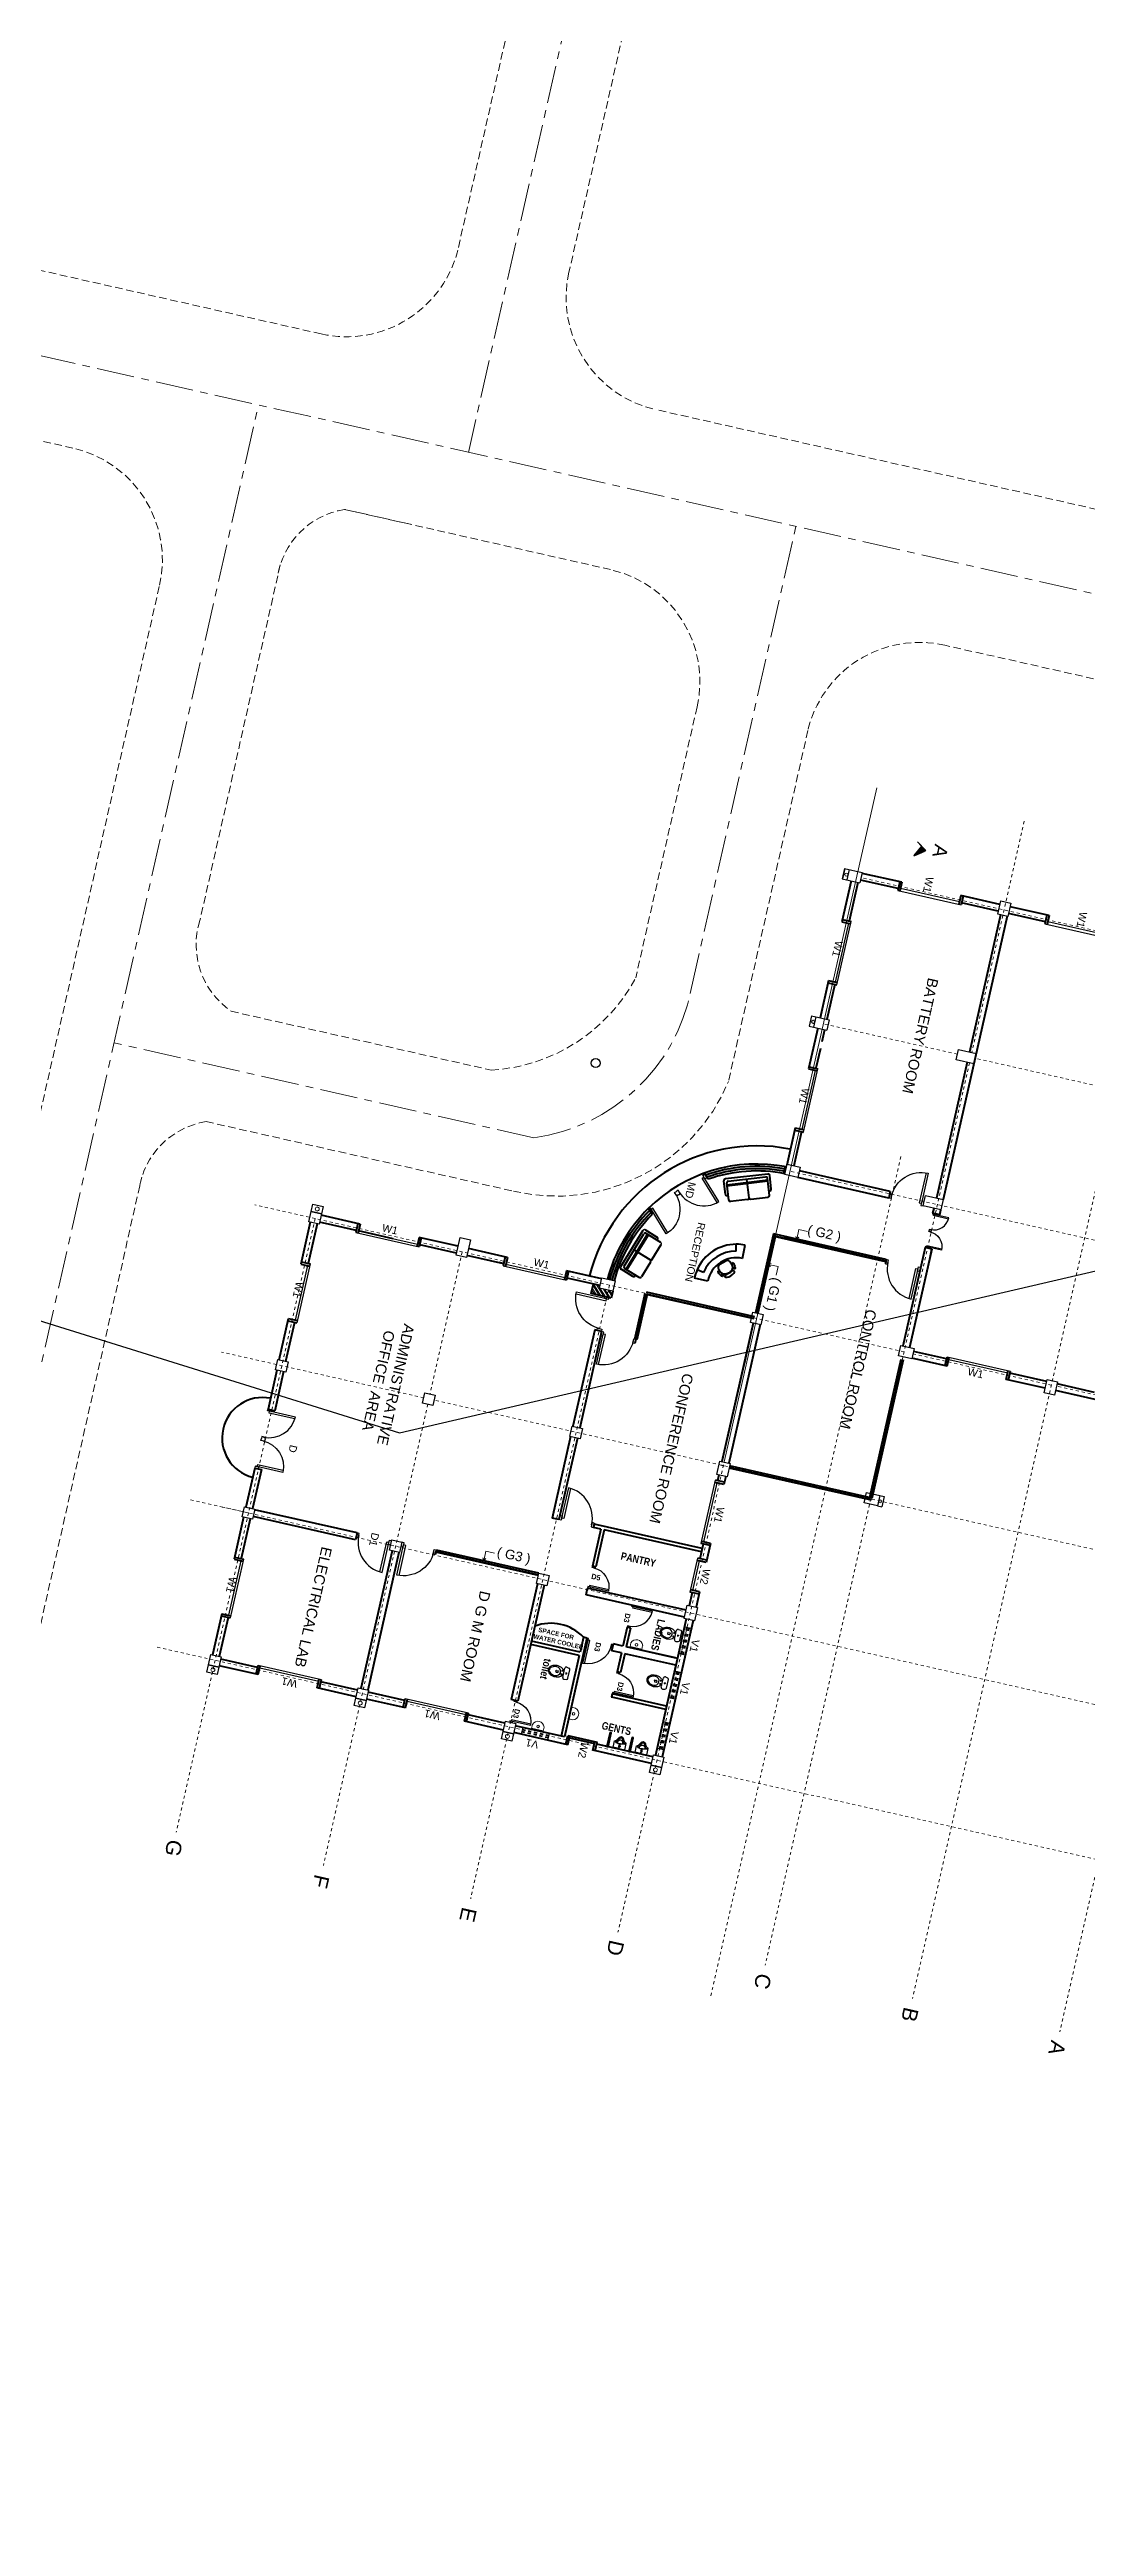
# Model space of a CAD drawing. Header units: metres. Extents: x 218545 to 227455, y 1543467 to 1556082.
# Drawn here: x 222284 to 222318.3, y 1554483.6 to 1554565.7 of the extents above; entities that cross this region are included whole.
import ezdxf

# ---------------------------------------------------------------- set-up
doc = ezdxf.new("R2010")
doc.units = ezdxf.units.M
doc.header["$MEASUREMENT"] = 0
for name, pattern in [('ACAD_ISO04W100', [30, 24, -3, 0, -3]), ('CENTER', [2, 1.25, -0.25, 0.25, -0.25]), ('HIDDEN', [0.375, 0.25, -0.125])]:
    doc.linetypes.add(name, pattern=pattern)
for name, color, linetype in [('2 M CONTOUR', 33, 'Continuous'), ('Aelev-1', 5, 'Continuous'), ('CART TRACK', 30, 'Continuous'), ('DIM', 11, 'Continuous'), ('DW', 30, 'Continuous'), ('E-LAY-DIM', 7, 'Continuous'), ('FUR-F', 30, 'Continuous'), ('FURN', 136, 'Continuous'), ('GLASS', 130, 'Continuous'), ('TEXT', 3, 'Continuous'), ('TOILET', 7, 'Continuous')]:
    doc.layers.add(name, color=color, linetype=linetype)
for name, color, linetype, lineweight in [('E-LAY-CNTRL', 1, 'CENTER', 0), ('E-LAY-EXIST', 8, 'HIDDEN', 0), ('L00', 8, 'Continuous', 9), ('L09', 6, 'Continuous', 9), ('L25', 5, 'Continuous', 25), ('Wall', 6, 'Continuous', 70)]:
    doc.layers.add(name, color=color, linetype=linetype, lineweight=lineweight)
doc.styles.add('HAND', font='techb___.ttf')
doc.styles.get("Standard").update_dxf_attribs({"font": 'arial.ttf'})
pattern_1 = [(45.000000035, (-1660894.54197, 1126554.72739), (-0.088388347702, 0.088388347594), [])]

# ---------------------------------------------------------------- blocks, each defined once
blk = doc.blocks.new('BIOC1-2')
at = {"color": 250, "linetype": 'Continuous', "ltscale": 12}
for p, q in [((5, 9, 14), (-5, 9, 14)), ((2.1, -8.6, 14), (-2.1, -8.6, 14))]:
    blk.add_line(p, q, dxfattribs=at)
at = {"color": 9, "linetype": 'Continuous', "ltscale": 12}
for points in [[(-10, 1, 14), (-10, 1.8, 14), (-9.9, 2.5, 14), (-9.9, 3.2, 14), (-9.8, 3.9, 14), (-9.7, 4.5, 14), (-9.5, 5.1, 14), (-9.4, 5.6, 14), (-9.2, 6.1, 14), (-9, 6.6, 14), (-8.7, 7, 14), (-8.5, 7.4, 14), (-8.2, 7.7, 14), (-7.9, 8, 14), (-7.5, 8.3, 14), (-7.2, 8.5, 14), (-6.8, 8.7, 14), (-6.4, 8.8, 14), (-5.9, 8.9, 14), (-5.5, 9, 14), (-5, 9, 14)], [(0, -8, 14), (-1, -8, 14), (-1.9, -7.9, 14), (-2.8, -7.8, 14), (-3.6, -7.6, 14), (-4.4, -7.4, 14), (-5.1, -7.2, 14), (-5.8, -6.9, 14), (-6.4, -6.6, 14), (-7, -6.2, 14), (-7.5, -5.8, 14), (-8, -5.3, 14), (-8.4, -4.8, 14), (-8.8, -4.2, 14), (-9.1, -3.6, 14), (-9.4, -2.9, 14), (-9.6, -2.2, 14), (-9.8, -1.5, 14), (-9.9, -0.7, 14), (-10, 0.1, 14), (-10, 1, 14)], [(0, -8, 14), (1, -8, 14), (1.9, -7.9, 14), (2.8, -7.8, 14), (3.6, -7.6, 14), (4.4, -7.4, 14), (5.1, -7.2, 14), (5.8, -6.9, 14), (6.4, -6.6, 14), (7, -6.2, 14), (7.5, -5.8, 14), (8, -5.3, 14), (8.4, -4.8, 14), (8.8, -4.2, 14), (9.1, -3.6, 14), (9.4, -2.9, 14), (9.6, -2.2, 14), (9.8, -1.5, 14), (9.9, -0.7, 14), (10, 0.1, 14), (10, 1, 14)], [(10, 1, 14), (10, 1.8, 14), (10, 2.5, 14), (9.9, 3.2, 14), (9.8, 3.9, 14), (9.7, 4.5, 14), (9.6, 5.1, 14), (9.4, 5.6, 14), (9.2, 6.1, 14), (9, 6.6, 14), (8.8, 7, 14), (8.5, 7.4, 14), (8.2, 7.7, 14), (7.9, 8, 14), (7.6, 8.3, 14), (7.2, 8.5, 14), (6.8, 8.7, 14), (6.4, 8.8, 14), (6, 8.9, 14), (5.5, 9, 14), (5, 9, 14)]]:
    blk.add_polyline3d(points, dxfattribs=at)
at = {"color": 250, "linetype": 'Continuous', "ltscale": 12}
for centre, major_axis, ratio, start_param, end_param in [((-11.1, -2.8), (0.87, -4.92), 0.3, 1.570796370506287, 7.853981677685873), ((11.1, -2.8), (0.87, 4.92), 0.3, 1.570796370506287, 7.853981677685873), ((-4.5, -10), (-3.5, 0), 0.571429, 3.95137, 6.283186), ((0, -10), (8, 0), 0.375, 3.141593, 6.283185), ((4.5, -10), (3.5, 0), 0.571429, 6.283185, 8.614995)]:
    blk.add_ellipse(centre, major_axis=major_axis, ratio=ratio, start_param=start_param, end_param=end_param, dxfattribs=at)
blk = doc.blocks.new('D80')
at = {"layer": 'DW', "linetype": 'Continuous'}
for p, q in [((50, 700), (50, 0)), ((100, 698), (100, 0)), ((100, 0), (50, 0))]:
    blk.add_line(p, q, dxfattribs=at)
for points in [[(0, 50), (50, 50), (50, -50), (0, -50)], [(800, 50), (750, 50), (750, -50), (800, -50)]]:
    blk.add_lwpolyline(points, dxfattribs=at)
at = {"layer": 'DW'}
blk.add_arc((50, 0), 700, 0, 90, dxfattribs=at)
blk = doc.blocks.new('WC')
at = {"layer": 'FUR-F'}
for p, q in [((0, 144), (0, -144)), ((118, 204), (43, 194)), ((59, 0), (116, 0)), ((88, 30), (88, -28)), ((175, 155), (175, -162)), ((188, 94), (175, 94)), ((202, 56), (259, 56)), ((231, 86), (231, 28)), ((360, 15), (360, 0)), ((360, -15), (360, 0)), ((429, 28), (373, 28)), ((442, 0), (442, 15)), ((442, 0), (442, -15)), ((118, -204), (43, -194)), ((188, -94), (175, -94)), ((204, -56), (257, -56)), ((231, -29), (231, -82)), ((429, -28), (373, -28))]:
    blk.add_line(p, q, dxfattribs=at)
for centre in [(88, 0), (231, 56), (231, -56)]:
    blk.add_circle(centre, 12.6, dxfattribs=at)
for centre, radius, start, end in [((50, 144), 50, 98.1301, 180), ((125, 155), 50, 0, 98.1301), ((188, 144), 50, 270, 315.69098), ((372, -35), 206, 125.53768, 135.69098), ((412, -91), 275, 106.48174, 125.53768), ((438, 0), 150, 90, 270), ((438, -179), 366, 90, 106.48174), ((373, 15), 12.5, 90, 180), ((429, 15), 12.5, 0, 90), ((438, -179), 366, 73.51826, 90), ((438, -179), 329, 73.51826, 90), ((463, -91), 237, 54.46232, 73.51826), ((463, -91), 275, 54.46232, 73.51826), ((503, -35), 169, 30.1094, 54.46232), ((503, -35), 206, 30.1094, 54.46232), ((564, 0), 98.5, 360, 30.1094), ((564, 0), 98.5, 329.8906, 360), ((564, 0), 136, 0, 30.1094), ((564, 0), 136, 329.8906, 0), ((50, -144), 50, 180, 261.8699), ((125, -155), 50, 261.8699, 360), ((188, -144), 50, 44.30902, 90), ((372, 35), 206, 224.30902, 234.46232), ((412, 91), 275, 234.46232, 253.51826), ((438, 179), 366, 253.51826, 270), ((373, -15), 12.5, 180, 270), ((429, -15), 12.5, 270, 0), ((438, 179), 366, 270, 286.48174), ((438, 179), 329, 270, 286.48174), ((463, 91), 237, 286.48174, 305.53768), ((463, 91), 275, 286.48174, 305.53768), ((503, 35), 169, 305.53768, 329.8906), ((503, 35), 206, 305.53768, 329.8906)]:
    blk.add_arc(centre, radius, start, end, dxfattribs=at)
blk = doc.blocks.new('URINAL')
at = {"layer": 'TOILET'}
for p, q in [((52936.9, -24867.2), (52936.9, -24867)), ((52936.9, -24867), (52938.5, -24867)), ((52938.5, -24867.2), (52936.9, -24867.2)), ((52937.3, -24869), (52937.3, -24867.2)), ((52937.3, -24872.8), (52937.3, -24870.6)), ((52938.1, -24869), (52938.1, -24867.2)), ((52938.1, -24872.8), (52938.1, -24870.6)), ((52938.5, -24867), (52938.5, -24867.2))]:
    blk.add_line(p, q, dxfattribs=at)
for points in [[(52930.1, -24864.4, 0.022168), (52930.8, -24864.2, 0.035928), (52931.1, -24864, 0.015962), (52932, -24863.5, 0.038464), (52932.3, -24863.3, 0.046411), (52932.9, -24862.7, 0.031715), (52933.5, -24861.7, 0.0259), (52933.9, -24860.9, -0.02468), (52934.3, -24860.1, -0.027117), (52934.8, -24859.2, -0.036964), (52935.3, -24858.7, -0.071022), (52935.7, -24858.4, -0.031957), (52936.7, -24857.9, -0.04853), (52937.1, -24857.8, -0.031099), (52937.7, -24857.7)], [(52937.7, -24872.8), (52933.9, -24872.8), (52930.1, -24872.8), (52930.1, -24868.8), (52930.1, -24864.4), (52930.9, -24864.4), (52931.7, -24864.4), (52931.7, -24865), (52931.7, -24865.6, 0.198912), (52931.8, -24865.8, 0.089166), (52932.1, -24866, 0.063837), (52932.6, -24866.2, 0.009927), (52935.5, -24866.6, 0.011077), (52936.4, -24866.7, 0.008194), (52937.7, -24866.8)], [(52932.1, -24866, 0.028114), (52933.1, -24865.2, 0.053656), (52933.5, -24864.6, 0.00764), (52934.4, -24863.2, 0.021456), (52934.7, -24862.7, 0.020394), (52935.1, -24861.7, -0.025325), (52935.5, -24860.9, -0.016526), (52935.7, -24860.4, -0.011962), (52936.1, -24859.9, -0.049323), (52936.4, -24859.5, -0.033116), (52936.9, -24859.1, -0.102356), (52937.2, -24858.9, -0.056761), (52937.7, -24858.9)], [(52945.2, -24864.4, -0.022168), (52944.6, -24864.2, -0.035928), (52944.3, -24864, -0.015962), (52943.4, -24863.5, -0.038464), (52943.1, -24863.3, -0.046411), (52942.5, -24862.7, -0.031715), (52941.9, -24861.7, -0.0259), (52941.5, -24860.9, 0.02468), (52941.1, -24860.1, 0.027117), (52940.5, -24859.2, 0.036964), (52940.1, -24858.7, 0.071022), (52939.7, -24858.4, 0.031957), (52938.7, -24857.9, 0.04853), (52938.3, -24857.8, 0.031099), (52937.7, -24857.7)], [(52943.3, -24866, -0.028114), (52942.3, -24865.2, -0.053656), (52941.9, -24864.6, -0.00764), (52941, -24863.2, -0.021456), (52940.7, -24862.7, -0.020394), (52940.2, -24861.7, 0.025325), (52939.9, -24860.9, 0.016526), (52939.6, -24860.4, 0.011962), (52939.3, -24859.9, 0.049323), (52939, -24859.5, 0.033116), (52938.5, -24859.1, 0.102356), (52938.2, -24858.9, 0.056761), (52937.7, -24858.9)], [(52937.7, -24872.8), (52941.5, -24872.8), (52945.2, -24872.8), (52945.2, -24868.8), (52945.2, -24864.4), (52944.4, -24864.4), (52943.7, -24864.4), (52943.7, -24865), (52943.7, -24865.6, -0.198912), (52943.6, -24865.8, -0.089166), (52943.3, -24866, -0.063837), (52942.8, -24866.2, -0.009927), (52939.9, -24866.6, -0.011077), (52938.9, -24866.7, -0.008194), (52937.7, -24866.8)]]:
    blk.add_lwpolyline(points, format="xyb", dxfattribs=at)
blk.add_circle((52937.7, -24869.8), 0.995, dxfattribs=at)
blk.add_arc((52937.7, -24865.4), 3.38, 341.9686, 198.0314, dxfattribs=at)
blk = doc.blocks.new('cr')
at = {"layer": 'Aelev-1', "linetype": 'Continuous', "ltscale": 100}
h = blk.add_hatch(dxfattribs=at)
h.set_pattern_fill('ANSI31', color=1, scale=1.3, style=0)
h.set_pattern_definition([(135.000000035, (-1064448.56976, 1019283.31253), (0.11490485187, 0.11490485201), [])])
h.paths.add_polyline_path([(-1058535, 779818), (-1058640, 779655), (-1058283, 779473)])
at = {"layer": 'L09', "linetype": 'Continuous', "ltscale": 100}
h = blk.add_hatch(dxfattribs=at)
h.set_pattern_fill('ANSI32', color=256, scale=300, style=0)
h.set_pattern_definition([(45, (-2284707.7, 1207189.1), (-79.549513, 79.549513), []), (45, (-2284654.67, 1207189.1), (-79.549513, 79.549513), [])])
h.paths.add_polyline_path([(-1041777, 772931), (-1042007, 772931), (-1042007, 772781), (-1041777, 772781)])
h.paths.add_polyline_path([(-1041777, 772781), (-1042007, 772781), (-1042007, 772481), (-1042102, 772481), (-1042102, 772251), (-1041777, 772251)])
at = {"layer": 'Wall', "linetype": 'Continuous', "ltscale": 100}
h = blk.add_hatch(dxfattribs=at)
h.set_pattern_fill('ANSI31', color=256, style=0)
h.set_pattern_definition(pattern_1)
h.paths.add_polyline_path([(-1047138, 777588), (-1047218, 777588, 0.132513), (-1046438, 775081), (-1046380, 775139, -0.131437)])
h = blk.add_hatch(dxfattribs=at)
h.set_pattern_fill('ANSI31', color=256, style=0)
h.set_pattern_definition(pattern_1)
h.paths.add_polyline_path([(-1044824, 773583), (-1044882, 773525, 0.133445), (-1042357, 772744), (-1042357, 772824, -0.132384)])
at = {"layer": 'Aelev-1', "color": 1, "linetype": 'Continuous', "ltscale": 100}
for p, q in [((-1058535, 779818), (-1058748, 779486)), ((-1058748, 779486), (-1058640, 779655)), ((-1058640, 779655), (-1058283, 779473)), ((-1058283, 779473), (-1058535, 779818))]:
    blk.add_line(p, q, dxfattribs=at)
at = {"layer": 'DIM', "linetype": 'Continuous', "ltscale": 3}
blk.add_line((-1027260, 774626), (-1027260, 772956), dxfattribs=at)
at = {"layer": 'FURN'}
for centre, start, end in [((-1043886, 774105), 71.15106, 161.15106), ((-1044177, 773513), 161.15106, 251.15106)]:
    blk.add_arc(centre, 55.6, start, end, dxfattribs=at)
at = {"layer": 'GLASS', "color": 4, "linetype": 'Continuous', "ltscale": 3}
for p, q in [((-1057137, 784281), (-1057137, 786281)), ((-1057032, 784206), (-1057032, 786356)), ((-1042332, 784206), (-1042332, 786356)), ((-1042262, 784281), (-1042262, 786281)), ((-1057137, 779281), (-1057137, 781281)), ((-1057032, 779206), (-1057032, 781356)), ((-1053547, 777931), (-1055697, 777931)), ((-1053547, 777931), (-1055697, 777931)), ((-1053622, 777861), (-1055622, 777861)), ((-1053622, 777861), (-1055622, 777861)), ((-1048547, 777931), (-1050697, 777931)), ((-1048622, 777861), (-1050622, 777861)), ((-1034501, 777631), (-1036651, 777631)), ((-1034576, 777701), (-1036576, 777701)), ((-1032854, 777631), (-1034004, 777631)), ((-1032929, 777701), (-1033929, 777701)), ((-1042102, 769281), (-1042102, 771281)), ((-1042032, 769206), (-1042032, 771356)), ((-1027332, 769206), (-1027332, 771356)), ((-1027262, 769281), (-1027262, 771281)), ((-1042032, 764206), (-1042032, 766356)), ((-1042032, 764206), (-1042032, 766356)), ((-1027332, 764206), (-1027332, 766356)), ((-1027332, 764206), (-1027332, 766356)), ((-1042102, 764281), (-1042102, 766281)), ((-1042102, 764281), (-1042102, 766281)), ((-1027262, 764281), (-1027262, 766281)), ((-1027262, 764281), (-1027262, 766281)), ((-1040682, 762956), (-1038682, 762956)), ((-1040607, 762886), (-1039107, 762886)), ((-1040607, 762886), (-1038757, 762886)), ((-1038757, 762656), (-1038757, 762886)), ((-1038757, 762656), (-1038757, 762886)), ((-1030657, 762956), (-1028657, 762956)), ((-1030582, 762886), (-1029082, 762886)), ((-1030582, 762886), (-1028732, 762886)), ((-1028732, 762656), (-1028732, 762886)), ((-1028732, 762656), (-1028732, 762886))]:
    blk.add_line(p, q, dxfattribs=at)
at = {"layer": 'GLASS', "color": 4, "linetype": 'Continuous', "ltscale": 100}
for p, q in [((-1031682, 777931), (-1031682, 777701)), ((-1030782, 777931), (-1030782, 777701)), ((-1030182, 777931), (-1030182, 777701)), ((-1029282, 777931), (-1029282, 777701)), ((-1028462, 777931), (-1028462, 777701)), ((-1027562, 777931), (-1027562, 777701)), ((-1027032, 774118), (-1027262, 774118)), ((-1027032, 773218), (-1027262, 773218))]:
    blk.add_line(p, q, dxfattribs=at)
at = {"layer": 'L00', "linetype": 'ACAD_ISO04W100', "ltscale": 3}
for p, q in [((-1057182, 796516), (-1057182, 777931)), ((-1057182, 796516), (-1057182, 777931)), ((-1052182, 796516), (-1052182, 782931)), ((-1047182, 796516), (-1047182, 777715)), ((-1042182, 796516), (-1042182, 787956)), ((-1037182, 796516), (-1037182, 767956)), ((-1032182, 796516), (-1032182, 760741)), ((-1027182, 796516), (-1027182, 760741)), ((-1060199, 792781), (-1021347, 792781)), ((-1060199, 787781), (-1021347, 787781)), ((-1042182, 787781), (-1042182, 783081)), ((-1060199, 782781), (-1052343, 782781)), ((-1051993, 782781), (-1021347, 782781)), ((-1042182, 782781), (-1042182, 760741)), ((-1052182, 782331), (-1052182, 777781)), ((-1019960, 781247), (-1048520, 781247)), ((-1057357, 777781), (-1052182, 777781)), ((-1042007, 777781), (-1021339, 777781)), ((-1042182, 772781), (-1021339, 772781)), ((-1042182, 767781), (-1037357, 767781)), ((-1037182, 767606), (-1037182, 760741)), ((-1037007, 767781), (-1021339, 767781)), ((-1042182, 762781), (-1021339, 762781)), ((-1042182, 762781), (-1021339, 762781)), ((-1032182, 762781), (-1032182, 761889))]:
    blk.add_line(p, q, dxfattribs=at)
at = {"layer": 'L00', "linetype": 'Continuous', "ltscale": 100}
blk.add_line((-1060199, 777781), (-1037357, 777781), dxfattribs=at)
at = {"layer": 'L00', "linetype": 'ACAD_ISO04W100', "ltscale": 3}
blk.add_arc((-1042182, 777746), 5000, 359.34108, 1.31792, dxfattribs=at)
at = {"layer": 'L09', "linetype": 'Continuous', "ltscale": 3}
for p, q in [((-1045363, 778494), (-1045363, 778784)), ((-1045363, 778494), (-1045032, 778494)), ((-1045030, 778495), (-1045119, 778543)), ((-1045030, 778495), (-1045119, 778447)), ((-1044013, 777758), (-1044061, 777846)), ((-1044013, 778088), (-1043723, 778088)), ((-1044013, 778088), (-1044013, 777758)), ((-1044013, 777758), (-1043965, 777846)), ((-1032686, 770731), (-1032686, 771021)), ((-1032686, 770731), (-1032355, 770731)), ((-1032355, 770731), (-1032444, 770778)), ((-1032355, 770731), (-1032444, 770683))]:
    blk.add_line(p, q, dxfattribs=at)
at = {"layer": 'L09', "linetype": 'Continuous', "ltscale": 2}
for p, q in [((-1030645, 776484), (-1030783, 776484)), ((-1030655, 776484), (-1030655, 776087)), ((-1030643, 776484), (-1030643, 776087)), ((-1030643, 776087), (-1030781, 776087)), ((-1028266, 774637), (-1028266, 774775)), ((-1027869, 774649), (-1028266, 774649)), ((-1027869, 774637), (-1028266, 774637)), ((-1027869, 774637), (-1027869, 774775)), ((-1027290, 773898), (-1027428, 773898)), ((-1027300, 773897), (-1027300, 773500)), ((-1027288, 773897), (-1027288, 773500)), ((-1027288, 773500), (-1027426, 773500))]:
    blk.add_line(p, q, dxfattribs=at)
at = {"layer": 'L09', "ltscale": 2}
for centre, radius in [((-1037176, 783098), 50.4), ((-1026857, 777806), 65.8), ((-1057176, 777431), 50.4), ((-1057176, 777430), 50.4), ((-1057176, 777430), 50.4), ((-1052176, 777431), 50.4), ((-1052176, 777430), 50.4), ((-1052176, 777430), 50.4), ((-1026857, 772781), 65.8), ((-1026857, 767781), 65.8), ((-1042507, 762781), 65.8), ((-1042505, 762781), 65.8), ((-1026857, 762781), 65.8), ((-1026857, 762781), 65.8)]:
    blk.add_circle(centre, radius, dxfattribs=at)
at = {"layer": 'L09', "linetype": 'Continuous', "ltscale": 2}
for centre in [(-1030759, 776283), (-1028070, 774753), (-1027404, 773696)]:
    blk.add_circle(centre, 43.9, dxfattribs=at)
for centre, radius, start, end in [((-1030717, 776285), 210, 108.48706, 251.51294), ((-1028068, 774712), 209, 17.79115, 161.68284), ((-1027362, 773699), 210, 108.48706, 251.51294)]:
    blk.add_arc(centre, radius, start, end, dxfattribs=at)
at = {"layer": 'L25', "ltscale": 2}
for p, q in [((-1037357, 783196), (-1037007, 783196)), ((-1037357, 783196), (-1037007, 783196)), ((-1037357, 783046), (-1037357, 783196)), ((-1037357, 783046), (-1037007, 783046)), ((-1037007, 783046), (-1037007, 783196)), ((-1057357, 777931), (-1057007, 777931)), ((-1057357, 777331), (-1057357, 777931)), ((-1057357, 777331), (-1057357, 777931)), ((-1057007, 777331), (-1057007, 777931)), ((-1057007, 777331), (-1057007, 777931)), ((-1057007, 777331), (-1057007, 777931)), ((-1052357, 777931), (-1052007, 777931)), ((-1052357, 777931), (-1052007, 777931)), ((-1052357, 777331), (-1052357, 777931)), ((-1052007, 777331), (-1052007, 777931)), ((-1057357, 777483), (-1057007, 777483)), ((-1057357, 777481), (-1057007, 777481)), ((-1057357, 777481), (-1057007, 777481)), ((-1057357, 777333), (-1057007, 777333)), ((-1057357, 777331), (-1057007, 777331)), ((-1057357, 777331), (-1057007, 777331)), ((-1052357, 777481), (-1052007, 777481)), ((-1052357, 777331), (-1052007, 777331))]:
    blk.add_line(p, q, dxfattribs=at)
for points in [[(-1042332, 787606), (-1042332, 787956), (-1041882, 787956), (-1041882, 787606)], [(-1057457, 782956), (-1057007, 782956), (-1057007, 782606), (-1057457, 782606)], [(-1052343, 782931), (-1051993, 782931), (-1051993, 782331), (-1052343, 782331)], [(-1047382, 782931), (-1047032, 782931), (-1047032, 782331), (-1047382, 782331)], [(-1042357, 783081), (-1042007, 783081), (-1042007, 782631), (-1042357, 782631)], [(-1037357, 783046), (-1037007, 783046), (-1037007, 782596), (-1037357, 782596)], [(-1047382, 778081), (-1047032, 778081), (-1047032, 777631), (-1047382, 777631)], [(-1042357, 777956), (-1042007, 777956), (-1042007, 777606), (-1042357, 777606)], [(-1037300, 777631), (-1037300, 777981), (-1036850, 777981), (-1036850, 777631)], [(-1031957, 777981), (-1031957, 777631), (-1032407, 777631), (-1032407, 777981)], [(-1027332, 777981), (-1026982, 777981), (-1026982, 777631), (-1027332, 777631)], [(-1026982, 777981), (-1026732, 777981), (-1026732, 777631), (-1026982, 777631)], [(-1042357, 772931), (-1042007, 772931), (-1042007, 772481), (-1042357, 772481)], [(-1037357, 772956), (-1037007, 772956), (-1037007, 772606), (-1037357, 772606)], [(-1037357, 772956), (-1037007, 772956), (-1037007, 772606), (-1037357, 772606)], [(-1032357, 772956), (-1032007, 772956), (-1032007, 772606), (-1032357, 772606)], [(-1027332, 772956), (-1026982, 772956), (-1026982, 772606), (-1027332, 772606)], [(-1026982, 772956), (-1026732, 772956), (-1026732, 772606), (-1026982, 772606)], [(-1042632, 767606), (-1042632, 767956), (-1042032, 767956), (-1042032, 767606)], [(-1037357, 767956), (-1037007, 767956), (-1037007, 767606), (-1037357, 767606)], [(-1032357, 767956), (-1032007, 767956), (-1032007, 767606), (-1032357, 767606)], [(-1026982, 767956), (-1026732, 767956), (-1026732, 767606), (-1026982, 767606)], [(-1042632, 762956), (-1042382, 762956), (-1042382, 762606), (-1042632, 762606)], [(-1042630, 762956), (-1042380, 762956), (-1042380, 762606), (-1042630, 762606)], [(-1042382, 762956), (-1042032, 762956), (-1042032, 762606), (-1042382, 762606)], [(-1042380, 762956), (-1042030, 762956), (-1042030, 762606), (-1042380, 762606)], [(-1037357, 762956), (-1037007, 762956), (-1037007, 762606), (-1037357, 762606)], [(-1037007, 762956), (-1037007, 762606), (-1037357, 762606), (-1037357, 762956)], [(-1037357, 762956), (-1037007, 762956), (-1037007, 762606), (-1037357, 762606)], [(-1032357, 762956), (-1032007, 762956), (-1032007, 762606), (-1032357, 762606)], [(-1032357, 762956), (-1032007, 762956), (-1032007, 762606), (-1032357, 762606)], [(-1027332, 762956), (-1026982, 762956), (-1026982, 762606), (-1027332, 762606)], [(-1027332, 762956), (-1026982, 762956), (-1026982, 762606), (-1027332, 762606)], [(-1026982, 762956), (-1026732, 762956), (-1026732, 762606), (-1026982, 762606)], [(-1026982, 762956), (-1026732, 762956), (-1026732, 762606), (-1026982, 762606)]]:
    blk.add_lwpolyline(points, close=True, dxfattribs=at)
blk.add_lwpolyline([(-1027332, 767606), (-1027332, 767956), (-1026982, 767956), (-1026982, 767606), (-1027332, 767606)], dxfattribs=at)
blk.add_circle((-1049253, 770710), 150, dxfattribs=at)
at = {"layer": 'Wall', "linetype": 'Continuous', "ltscale": 3}
for p, q in [((-1042032, 789306), (-1042032, 787956)), ((-1042262, 789231), (-1042262, 787956)), ((-1042262, 787606), (-1042262, 786356)), ((-1042032, 787606), (-1042032, 786281)), ((-1042032, 786356), (-1042332, 786356)), ((-1042032, 786281), (-1042332, 786281)), ((-1057332, 784281), (-1057032, 784281)), ((-1057332, 784281), (-1057332, 782956)), ((-1057332, 784206), (-1057032, 784206)), ((-1057102, 784206), (-1057102, 783755)), ((-1057102, 784206), (-1057102, 782956)), ((-1042032, 784281), (-1042332, 784281)), ((-1042032, 784206), (-1042332, 784206)), ((-1042262, 784206), (-1042262, 783081)), ((-1042032, 784281), (-1042032, 783081)), ((-1057007, 782931), (-1047382, 782931)), ((-1046870, 782931), (-1047032, 782931)), ((-1046870, 782931), (-1046868, 782701)), ((-1045702, 782931), (-1042357, 782931)), ((-1045417, 782931), (-1045702, 782931)), ((-1045702, 782931), (-1045702, 782701)), ((-1037220, 782819), (-1041926, 782819)), ((-1037220, 782744), (-1041926, 782744)), ((-1037220, 782819), (-1037220, 777981)), ((-1037145, 782819), (-1037145, 777981)), ((-1057332, 782606), (-1057332, 781281)), ((-1057102, 782606), (-1057102, 781356)), ((-1046868, 782701), (-1047031, 782701)), ((-1045702, 782701), (-1042357, 782701)), ((-1057332, 781356), (-1057032, 781356)), ((-1057332, 781281), (-1057032, 781281)), ((-1047262, 781164), (-1047031, 781164)), ((-1047262, 781164), (-1047262, 778081)), ((-1047032, 781164), (-1047032, 778081)), ((-1045032, 781534), (-1044886, 781534)), ((-1045032, 781534), (-1045032, 778171)), ((-1044957, 781534), (-1044957, 777739)), ((-1057332, 779281), (-1057332, 777931)), ((-1057332, 779281), (-1057032, 779281)), ((-1057332, 779206), (-1057032, 779206)), ((-1057102, 779206), (-1057102, 777931)), ((-1057007, 777861), (-1055697, 777861)), ((-1057007, 777861), (-1055697, 777861)), ((-1055697, 777631), (-1055697, 777931)), ((-1055697, 777631), (-1055697, 777931)), ((-1055622, 777631), (-1055622, 777931)), ((-1055622, 777631), (-1055622, 777931)), ((-1053622, 777631), (-1053622, 777931)), ((-1053622, 777631), (-1053622, 777931)), ((-1053547, 777631), (-1053547, 777931)), ((-1053547, 777631), (-1053547, 777931)), ((-1053547, 777861), (-1052357, 777861)), ((-1053547, 777861), (-1052357, 777861)), ((-1052007, 777861), (-1051597, 777861)), ((-1051367, 777861), (-1050697, 777861)), ((-1050697, 777631), (-1050697, 777931)), ((-1050622, 777631), (-1050622, 777931)), ((-1048622, 777631), (-1048622, 777931)), ((-1048547, 777631), (-1048547, 777931)), ((-1048547, 777861), (-1047382, 777861)), ((-1042007, 777931), (-1037300, 777931)), ((-1036850, 777931), (-1036576, 777931)), ((-1036651, 777931), (-1036651, 777631)), ((-1036576, 777931), (-1036576, 777631)), ((-1034576, 777931), (-1033929, 777931)), ((-1034576, 777931), (-1034576, 777631)), ((-1034501, 777931), (-1034501, 777631)), ((-1034004, 777931), (-1034004, 777631)), ((-1033929, 777931), (-1033929, 777631)), ((-1032929, 777931), (-1032929, 777631)), ((-1032929, 777931), (-1032407, 777931)), ((-1032854, 777931), (-1032854, 777631)), ((-1031957, 777931), (-1027332, 777931)), ((-1057007, 777631), (-1055622, 777631)), ((-1057007, 777631), (-1055622, 777631)), ((-1053622, 777631), (-1052357, 777631)), ((-1053622, 777631), (-1052357, 777631)), ((-1052007, 777631), (-1050622, 777631)), ((-1048622, 777631), (-1047357, 777631)), ((-1045032, 777701), (-1042357, 777701)), ((-1044957, 777776), (-1042357, 777776)), ((-1042220, 777701), (-1042220, 774029)), ((-1042145, 777701), (-1042145, 774029)), ((-1042007, 777701), (-1040625, 777701)), ((-1042007, 777701), (-1037300, 777701)), ((-1040587, 777701), (-1037300, 777701)), ((-1037182, 777701), (-1037182, 777701)), ((-1036850, 777701), (-1036651, 777701)), ((-1034501, 777701), (-1034004, 777701)), ((-1032854, 777701), (-1032407, 777701)), ((-1031957, 777701), (-1030077, 777701)), ((-1030617, 777631), (-1030617, 775966)), ((-1030387, 777701), (-1029847, 777701)), ((-1029847, 777701), (-1027332, 777701)), ((-1029847, 777701), (-1028997, 777701)), ((-1027262, 777631), (-1027262, 775871)), ((-1027032, 777631), (-1027032, 775646)), ((-1031257, 775966), (-1030617, 775966)), ((-1031257, 775966), (-1030617, 775966)), ((-1031257, 775851), (-1030617, 775851)), ((-1031257, 775851), (-1030617, 775851)), ((-1030617, 775851), (-1030617, 775527)), ((-1030387, 775966), (-1029742, 775966)), ((-1030387, 775851), (-1029742, 775851)), ((-1028997, 775851), (-1028882, 775851)), ((-1027030, 775721), (-1027330, 775721)), ((-1027330, 774721), (-1027330, 775721)), ((-1027030, 775646), (-1027330, 775646)), ((-1027030, 775646), (-1027330, 775646)), ((-1027262, 774796), (-1027262, 775646)), ((-1030615, 774626), (-1030615, 774511)), ((-1030110, 774511), (-1030110, 772861)), ((-1029995, 774511), (-1029995, 772861)), ((-1027030, 774796), (-1027330, 774796)), ((-1027030, 774721), (-1027330, 774721)), ((-1027260, 774626), (-1027260, 772956)), ((-1027030, 774796), (-1027032, 772956)), ((-1040625, 774067), (-1042182, 774067)), ((-1040625, 773992), (-1042182, 773992)), ((-1040625, 774029), (-1040479, 774029)), ((-1034237, 774401), (-1032982, 774401)), ((-1034237, 774286), (-1032982, 774286)), ((-1042007, 772931), (-1041777, 772931)), ((-1042332, 772481), (-1042332, 771281)), ((-1042102, 772481), (-1042102, 771356)), ((-1040625, 772861), (-1040625, 772631)), ((-1040625, 772861), (-1037357, 772861)), ((-1040625, 772631), (-1037357, 772631)), ((-1037007, 772861), (-1034237, 772861)), ((-1037007, 772631), (-1034237, 772631)), ((-1032357, 772606), (-1032357, 769124)), ((-1032282, 772606), (-1032282, 769124)), ((-1027262, 772606), (-1027262, 771356)), ((-1027032, 772606), (-1027032, 771281)), ((-1042332, 771356), (-1042032, 771356)), ((-1042332, 771281), (-1042032, 771281)), ((-1027032, 771356), (-1027332, 771356)), ((-1027032, 771281), (-1027332, 771281)), ((-1042332, 769281), (-1042332, 767956)), ((-1042332, 769281), (-1042332, 767956)), ((-1042332, 769281), (-1042032, 769281)), ((-1042332, 769206), (-1042032, 769206)), ((-1042102, 769206), (-1042102, 767956)), ((-1042102, 769206), (-1042102, 769051)), ((-1032211, 769124), (-1032357, 769124)), ((-1027032, 769281), (-1027332, 769281)), ((-1027032, 769206), (-1027332, 769206)), ((-1027262, 769206), (-1027262, 767956)), ((-1027032, 769281), (-1027032, 767956)), ((-1042332, 767606), (-1042332, 766281)), ((-1042332, 767606), (-1042332, 767532)), ((-1042332, 767606), (-1042332, 766281)), ((-1042332, 767606), (-1042332, 767532)), ((-1042102, 767606), (-1042102, 766356)), ((-1042102, 767606), (-1042102, 766356)), ((-1032007, 767931), (-1027332, 767931)), ((-1032007, 767701), (-1027332, 767701)), ((-1027262, 767606), (-1027262, 766356)), ((-1027262, 767606), (-1027262, 766356)), ((-1027032, 767606), (-1027032, 766281)), ((-1027032, 767606), (-1027032, 766281)), ((-1042332, 766356), (-1042032, 766356)), ((-1042332, 766356), (-1042032, 766356)), ((-1032332, 766439), (-1032332, 762956)), ((-1032332, 766439), (-1032102, 766439)), ((-1032102, 766439), (-1032102, 762956)), ((-1027032, 766356), (-1027332, 766356)), ((-1027032, 766356), (-1027332, 766356)), ((-1042332, 766281), (-1042032, 766281)), ((-1042332, 766281), (-1042032, 766281)), ((-1027032, 766281), (-1027332, 766281)), ((-1027032, 766281), (-1027332, 766281)), ((-1042102, 765457), (-1042102, 764281)), ((-1042102, 765457), (-1042102, 764281)), ((-1042332, 764281), (-1042032, 764281)), ((-1042332, 764281), (-1042332, 762956)), ((-1042332, 764281), (-1042332, 762956)), ((-1042332, 764281), (-1042332, 762956)), ((-1042332, 764281), (-1042032, 764281)), ((-1042332, 764206), (-1042032, 764206)), ((-1042332, 764206), (-1042032, 764206)), ((-1042102, 764206), (-1042102, 762956)), ((-1042102, 764206), (-1042102, 762956)), ((-1042102, 764206), (-1042102, 762956)), ((-1042102, 764206), (-1042102, 762956)), ((-1042102, 764206), (-1042102, 764051)), ((-1027032, 764281), (-1027332, 764281)), ((-1027032, 764281), (-1027332, 764281)), ((-1027032, 764206), (-1027332, 764206)), ((-1027032, 764206), (-1027332, 764206)), ((-1027262, 764206), (-1027262, 762956)), ((-1027262, 764206), (-1027262, 762956)), ((-1027032, 764281), (-1027032, 762956)), ((-1027032, 764281), (-1027032, 762956)), ((-1042030, 762886), (-1040682, 762886)), ((-1042030, 762656), (-1040607, 762656)), ((-1040682, 762656), (-1040682, 762956)), ((-1040607, 762656), (-1040607, 762956)), ((-1040607, 762886), (-1040562, 762886)), ((-1040562, 762886), (-1040600, 762886)), ((-1038757, 762656), (-1038757, 762956)), ((-1037357, 762656), (-1038757, 762656)), ((-1038682, 762656), (-1038682, 762956)), ((-1037357, 762886), (-1038682, 762886)), ((-1037007, 762886), (-1035680, 762886)), ((-1037007, 762656), (-1035680, 762656)), ((-1033680, 762886), (-1032357, 762886)), ((-1033680, 762656), (-1032357, 762656)), ((-1032007, 762886), (-1030657, 762886)), ((-1032007, 762656), (-1030582, 762656)), ((-1030657, 762656), (-1030657, 762956)), ((-1030582, 762656), (-1030582, 762956)), ((-1028732, 762656), (-1028732, 762956)), ((-1028732, 762656), (-1027332, 762656)), ((-1028657, 762656), (-1028657, 762956)), ((-1028657, 762886), (-1027332, 762886))]:
    blk.add_line(p, q, dxfattribs=at)
at = {"layer": 'Wall', "linetype": 'Continuous', "ltscale": 100}
for p, q in [((-1057007, 782701), (-1052343, 782701)), ((-1051993, 782701), (-1047382, 782701)), ((-1045032, 781534), (-1045032, 778081)), ((-1045032, 781534), (-1045032, 777701)), ((-1047293, 777588), (-1047063, 777588)), ((-1046929, 777082, -637), (-1046459, 775746, -637)), ((-1046466, 777304, -637), (-1046895, 777153, -637)), ((-1046406, 775853, -637), (-1046821, 777031, -637)), ((-1046250, 777291, -637), (-1046787, 777102, -637)), ((-1046283, 775837, -637), (-1046735, 777121, -637)), ((-1046252, 775848, -637), (-1046704, 777132, -637)), ((-1046386, 777244, -637), (-1046395, 777270, -637)), ((-1045990, 776720, -637), (-1046180, 777257, -637)), ((-1034352, 777701), (-1034352, 774028)), ((-1034237, 777701), (-1034237, 774401)), ((-1032237, 777631), (-1032237, 774286)), ((-1032007, 777631), (-1032007, 774286)), ((-1030617, 777701), (-1030617, 775966)), ((-1030387, 777701), (-1030387, 775966)), ((-1028997, 777701), (-1028997, 775851)), ((-1028882, 777701), (-1028882, 775966)), ((-1027262, 777631), (-1027262, 775721)), ((-1046018, 776652, -637), (-1046614, 776442, -637)), ((-1045954, 776616, -637), (-1045765, 776079, -637)), ((-1044015, 776876, -181), (-1044465, 776869, -181)), ((-1044210, 776624, -181), (-1044429, 776574, -181)), ((-1045958, 775863, -637), (-1046388, 775712, -637)), ((-1045798, 776008, -637), (-1046335, 775819, -637)), ((-1045934, 775960, -637), (-1045924, 775934, -637)), ((-1043279, 775721, -181), (-1043322, 775500, -181)), ((-1043033, 775924, -181), (-1043026, 775474, -181)), ((-1031257, 775966), (-1031257, 775851)), ((-1030387, 775527), (-1030617, 775527)), ((-1030387, 775851), (-1030387, 775527)), ((-1029742, 775966), (-1029742, 775851)), ((-1028882, 775966), (-1028882, 775851)), ((-1046325, 775193), (-1046492, 775027)), ((-1030615, 774626), (-1027260, 774626)), ((-1030615, 774511), (-1030110, 774511)), ((-1029995, 774511), (-1027260, 774511)), ((-1044082, 773962), (-1044229, 773531)), ((-1043939, 774123), (-1044123, 773585)), ((-1043985, 773988), (-1044012, 773997)), ((-1043329, 773974), (-1043868, 774158)), ((-1043293, 773910), (-1043497, 773312)), ((-1043225, 773938), (-1042686, 773754)), ((-1042651, 773684), (-1042835, 773145)), ((-1034383, 774028), (-1034237, 774028)), ((-1034237, 774286), (-1034237, 774028)), ((-1032982, 774401), (-1032982, 774286)), ((-1032007, 774286), (-1032237, 774286)), ((-1044770, 773638), (-1044937, 773471)), ((-1044195, 773460), (-1042854, 773003)), ((-1042817, 773197), (-1044105, 773637)), ((-1042806, 773229), (-1044094, 773669)), ((-1042906, 773110), (-1044088, 773514)), ((-1042636, 773469), (-1042784, 773038)), ((-1042697, 773548), (-1042671, 773539)), ((-1034237, 772861), (-1034237, 772631)), ((-1032007, 772861), (-1028077, 772861)), ((-1032007, 772631), (-1028077, 772631)), ((-1028077, 772861), (-1028077, 772631)), ((-1035680, 762656), (-1035680, 762886)), ((-1033680, 762656), (-1033680, 762886))]:
    blk.add_line(p, q, dxfattribs=at)
at = {"layer": 'Wall', "color": 4, "linetype": 'HIDDEN', "ltscale": 100}
for p, q in [((-1031681, 777851), (-1030782, 777851)), ((-1030181, 777851), (-1029282, 777851)), ((-1028461, 777851), (-1027562, 777851)), ((-1031681, 777781), (-1030782, 777781)), ((-1030181, 777781), (-1029282, 777781)), ((-1028461, 777781), (-1027562, 777781)), ((-1027182, 774117), (-1027182, 773218)), ((-1027112, 774117), (-1027112, 773218))]:
    blk.add_line(p, q, dxfattribs=at)
at = {"layer": 'Wall', "linetype": 'Continuous', "ltscale": 100, "const_width": 20}
for points in [[(-1041926, 782781), (-1037220, 782781)], [(-1037182, 777981), (-1037182, 782819)], [(-1044995, 777739), (-1044995, 781534)], [(-1042357, 777739), (-1044995, 777739)], [(-1042182, 774029), (-1042182, 777701)], [(-1042182, 774029), (-1040625, 774029)], [(-1032320, 769124), (-1032320, 772606)]]:
    blk.add_lwpolyline(points, dxfattribs=at)
at = {"layer": 'Wall', "linetype": 'Continuous', "ltscale": 100}
for points in [[(-1027262, 776857), (-1027731, 776857), (-1027731, 776816), (-1027262, 776816)], [(-1027262, 776107), (-1027731, 776107), (-1027731, 776066), (-1027262, 776066)]]:
    blk.add_lwpolyline(points, close=True, dxfattribs=at)
at = {"layer": 'Wall', "linetype": 'Continuous', "ltscale": 3}
blk.add_lwpolyline([(-1041777, 772931), (-1041777, 772251), (-1042102, 772251)], dxfattribs=at)
at = {"layer": 'Wall', "linetype": 'Continuous', "ltscale": 100}
for centre, radius, start, end in [((-1042182, 777781), 5715, 181.68047, 268.7831), ((-1042182, 777781), 5115, 181.68047, 237.41868), ((-1042182, 777781), 5040, 182.19977, 212.3935), ((-1042182, 777781), 4960, 182.23527, 212.18674), ((-1042182, 777781), 4885, 181.75961, 211.98659), ((-1046877, 777100, -637), 55.6, 109.39807, 199.39807), ((-1046769, 777050, -637), 55.6, 109.39807, 199.39807), ((-1046447, 777252, -637), 55.6, 19.39807, 109.39807), ((-1046232, 777239, -637), 55.6, 19.39807, 109.39807), ((-1046043, 776702, -637), 55.6, 296.06146, 19.39807), ((-1046006, 776598, -637), 55.6, 19.39807, 102.73468), ((-1043047, 776891, -181), 1418, 180.87133, 180.87711), ((-1043047, 776891, -181), 1418, 180.87711, 192.93066), ((-1043047, 776891, -181), 1418, 192.93066, 258.812), ((-1043047, 776891, -181), 1193, 192.93066, 258.812), ((-1043047, 776891, -181), 968, 180.87133, 270.87133), ((-1046406, 775764, -637), 55.6, 199.39807, 289.39807), ((-1046354, 775871, -637), 55.6, 199.39807, 289.39807), ((-1045977, 775916, -637), 55.6, 289.39807, 19.39807), ((-1045817, 776060, -637), 55.6, 289.39807, 19.39807), ((-1043047, 776891, -181), 1418, 258.812, 270.87133), ((-1029377, 773684), 1489, 146.26713, 213.56973), ((-1044029, 773944), 55.6, 71.15106, 161.15106), ((-1043347, 773921), 55.6, 347.81445, 71.15106), ((-1043243, 773886), 55.6, 71.15106, 154.48766), ((-1042704, 773702), 55.6, 341.15106, 71.15106), ((-1042182, 777781), 5115, 237.41868, 268.03935), ((-1042182, 777781), 5040, 237.6065, 268.01016), ((-1042182, 777781), 4960, 237.81326, 267.97806), ((-1042182, 777781), 4885, 238.01341, 267.947), ((-1044070, 773567), 55.6, 161.15106, 251.15106), ((-1042888, 773163), 55.6, 251.15106, 341.15106), ((-1042836, 773055), 55.6, 251.15106, 341.15106), ((-1042689, 773487), 55.6, 341.15106, 71.15106), ((-1034707, 762691), 1341, 181.49596, 358.50404)]:
    blk.add_arc(centre, radius, start, end, dxfattribs=at)
at = {"layer": 'DW', "color": 1, "linetype": 'Continuous'}
for p, xscale, yscale, zscale, rotation in [((-1032007, 775898), 0.9309999999823049, 0.9309999999823049, 0.9309999999823049, 3.501805969323148e-08), ((-1028997, 775898), -0.9309999999823049, 0.9309999999823049, 0.9309999999999999, 3.501806844496969e-08), ((-1030556, 774626), -1.126509999972768, 1.126509999972768, 1.12651, 270.000000035018), ((-1032237, 774333), -0.9309999999823049, 0.9309999999823049, 0.9309999999999999, 3.501806844496969e-08), ((-1027332, 772793), -0.9309999999823049, 0.9309999999823049, 0.9309999999999999, 3.501806844496969e-08)]:
    blk.add_blockref('D80', p, dxfattribs=dict(at, xscale=xscale, yscale=yscale, zscale=zscale, rotation=rotation))
at = {"layer": 'FUR-F', "rotation": 270.000000035018}
for p in [(-1031361, 777645), (-1029726, 777565), (-1029320, 774310)]:
    blk.add_blockref('WC', p, dxfattribs=at)
at = {"layer": 'Wall', "linetype": 'Continuous', "ltscale": 100}
for name, p, xscale, yscale, zscale, rotation in [('D80', (-1046868, 782738), 0.7295815800025593, 0.7295815800025593, 0.7295815800025593, 3.501805969323148e-08), ('D80', (-1045701, 782738), -0.7295815800025593, 0.7295815800025593, 0.72958158, 3.501806844496969e-08), ('D80', (-1047105, 782331), -1.459163160008389, 1.459163160005119, 1.45916316, 89.99598071948704), ('D80', (-1044959, 782701), 1.459163160005119, 1.459163160005119, 1.459163160005119, 270.000000035018), ('BIOC1-2', (-1043583, 776420, -319), 22.75600549588447, 22.75600549588447, 22.75600549588447, 134.3686556770662), ('D80', (-1046412, 775086), 1.366170691813366, 1.366170691813366, 1.366170691813366, 314.2070213465656), ('D80', (-1044888, 773519), -1.366170691813366, 1.366170691791922, 1.3661706918132, 314.2070213465655), ('D80', (-1040552, 772862), -1.459163160005119, 1.459163160005119, 1.45916316, 270.000000035018), ('D80', (-1034309, 772860), 1.459163160005119, 1.459163160005119, 1.459163160005119, 90.00000003501805), ('D80', (-1041800, 772781), -1.459163160005119, 1.459163160005119, 1.45916316, 180.000000035018), ('D80', (-1032284, 767956), -1.459163160005119, 1.459163160005119, 1.45916316, 270.000000035018), ('D80', (-1032259, 767606), 1.459163160005119, 1.459163160005119, 1.459163160005119, 270.000000035018), ('D80', (-1035687, 762719), 1.254144695092691, 1.254144695092691, 1.254144695092691, 3.501805969323148e-08), ('D80', (-1033680, 762719), -1.254144695092691, 1.254144695063587, 1.254144695084518, 3.501806844496969e-08)]:
    blk.add_blockref(name, p, dxfattribs=dict(at, xscale=xscale, yscale=yscale, zscale=zscale, rotation=rotation))
at = {"layer": 'Wall', "linetype": 'Continuous'}
for p, xscale, yscale, zscale, rotation in [((-1681327, 2169253), -26.29573170805816, 26.29573170724325, 26.29573170740418, 90.00000003501808), ((-1681327, -615564), 26.29573170805816, 26.29573170805816, 26.29573170805816, 90.00000003501805)]:
    blk.add_blockref('URINAL', p, dxfattribs=dict(at, xscale=xscale, yscale=yscale, zscale=zscale, rotation=rotation))
at = {"layer": 'TEXT', "linetype": 'ACAD_ISO04W100', "ltscale": 3, "attachment_point": 5}
for s, insert, char_height, rotation in [('A', (-1020807, 792814), 500, 0), ('B', (-1020807, 787814), 500, 0), ('{\\fArial|b0|i0|c0|p34;W1}', (-1057437, 785366), 250, 0), ('{\\fArial|b0|i0|c0|p34;W1}', (-1042018, 785247), 250, 90), ('C', (-1020807, 782814), 500, 0), ('{\\fArial|b0|i0|c0|p34; BATTERY ROOM}', (-1052575, 780996), 350, 0), ('{\\fArial|b0|i0|c0|p34;CONTROL ROOM}', (-1041279, 781422), 350, 0), ('{\\fArial|b0|i0|c0|p34;W1}', (-1057447, 780149), 250, 0), ('{\\fArial|b0|i0|c0|p34;W1}', (-1054712, 777685), 250, 0), ('{\\fArial|b0|i0|c0|p34;W1}', (-1054712, 777685), 250, 0), ('{\\fArial|b0|i0|c0|p34;W1}', (-1049712, 777685), 250, 0), ('{\\fArial|b0|i0|c0|p34;W1}', (-1035559, 777999), 250, 0), ('{\\fArial|b0|i0|c0|p34;W2}', (-1033461, 777999), 250, 0), ('{\\fArial|b0|i0|c0|p34;V1}', (-1031150, 778164), 250, 0), ('{\\fArial|b0|i0|c0|p34;V1}', (-1031150, 778164), 250, 0), ('{\\fArial|b0|i0|c0|p34;V1}', (-1029696, 778164), 250, 0), ('{\\fArial|b0|i0|c0|p34;V1}', (-1028028, 778164), 250, 0), ('{\\fArial|b0|i0|c0|p34;V1}', (-1028028, 778164), 250, 0), ('D', (-1020807, 777814), 500, 0), ('{\\fArial|b0|i0|c0|p34;CONFERENCE ROOM}', (-1037356, 775970), 350, 0), ('{\\fArial|b0|i0|c0|p34;W2}', (-1026964, 775332), 250, 0), ('{\\fArial|b0|i0|c0|p34;V1}', (-1026800, 773632), 250, 270), ('E', (-1020807, 772814), 500, 0), ('{\\fArial|b0|i0|c0|p34;W1}', (-1042384, 770429), 250, 90), ('{\\fArial|b0|i0|c0|p34;D G M ROOM}', (-1029851, 771007), 350, 0), ('{\\fArial|b0|i0|c0|p34;W1}', (-1027004, 770189), 250, 270), ('F', (-1020807, 767814), 500, 0), ('{\\fArial|b0|i0|c0|p34;D1}', (-1032244, 767036), 250, 0), ('{\\fArial|b0|i0|c0|p34;ADMINISTRATIVE\\POFFICE  AREA }', (-1037403, 766307), 350, 0), ('{\\fArial|b0|i0|c0|p34;W1}', (-1042384, 765282), 250, 90), ('{\\fArial|b0|i0|c0|p34;ELECTRICAL LAB}', (-1029615, 765565), 350, 0), ('{\\fArial|b0|i0|c0|p34;W1}', (-1027004, 765343), 250, 270), ('{\\fArial|b0|i0|c0|p34;D}', (-1034580, 763752), 250, 0), ('G', (-1020807, 762814), 500, 0), ('{\\fArial|b0|i0|c0|p34;W1}', (-1039761, 762752), 250, 0), ('{\\fArial|b0|i0|c0|p34;W1}', (-1029736, 762752), 250, 0)]:
    blk.add_mtext(s, dxfattribs=dict(at, insert=insert, char_height=char_height, rotation=rotation))
at = {"layer": 'TEXT', "color": 1, "linetype": 'ACAD_ISO04W100', "ltscale": 3, "insert": (-1058620, 780295), "char_height": 455, "attachment_point": 5, "rotation": 0}
blk.add_mtext('{\\fArial|b0|i0|c0|p34;A}', dxfattribs=at)
at = {"layer": 'TEXT', "linetype": 'Continuous', "ltscale": 11.811024, "attachment_point": 1, "style": 'HAND'}
for s, insert, char_height, rotation in [('\\P{\\fArial|b0|i0|c0|p34;      \\H1.571x;     \\H0.9093x; \\H1.26x;( G2 )}', (-1045881, 777740), 175, 90), ('\\P{\\fArial|b0|i0|c0|p34;      \\H1.571x;     \\H0.9093x; \\H1.26x;( G1 )}', (-1044679, 778584), 175, 0), ('LADIES', (-1031761, 777031), 250, 0), ('PANTRY', (-1033650, 775130), 250, 90), ('D3', (-1029440, 776149, 1230), 175, 0), ('GENTS', (-1028034, 775752), 250, 90), ('D3', (-1031710, 775869, 1230), 175, 0), ('D5', (-1032738, 774323, 1230), 175, 90), ('D3', (-1030558, 775131, 1230), 175, 0), ('  SPACE FOR \\PWATER COOLER', (-1030611, 772889), 150, 90), ('toilet', (-1029656, 773650), 250, 0), ('D3', (-1027814, 772996, 1230), 175, 0), ('\\P{\\fArial|b0|i0|c0|p34;      \\H1.571x;     \\H0.9093x; \\H1.26x;( G3 )}', (-1033204, 770065), 175, 90)]:
    blk.add_mtext(s, dxfattribs=dict(at, insert=insert, char_height=char_height, rotation=rotation))
at = {"layer": 'Wall', "linetype": 'Continuous', "ltscale": 100, "attachment_point": 5, "rotation": 0}
for s, insert, char_height in [('{\\fArial|b0|i0|c0|p34;RECEPTION}', (-1043871, 775305), 246.4), ('{\\fArial|b0|i0|c0|p34;MD}', (-1045839, 774700), 250)]:
    blk.add_mtext(s, dxfattribs=dict(at, insert=insert, char_height=char_height))

msp = doc.modelspace()

# ---------------------------------------------------------------- hatches: boundary and pattern name
at = {"layer": 'CART TRACK'}
h = msp.add_hatch(dxfattribs=at)
h.set_pattern_fill('ANSI31', color=256)
h.set_pattern_definition([(45, (-13885.37013, 5678.9458), (-0.088388347648, 0.088388347648), [])])
edge = h.paths.add_edge_path()
edge.add_line((222561.13969, 1554074.13632), (222685.38088, 1554665.22317))
edge.add_line((222685.38088, 1554665.22317), (222658.65762, 1554681.79738))
edge.add_line((222658.65762, 1554681.79738), (222533.13969, 1554084.63632))
edge.add_arc((222472.53338, 1554120.17969), 70.25992, 268.4987053, 329.6099515, ccw=False)
edge.add_line((222470.6926, 1554049.94388), (222000.56979, 1554156.29329))
edge.add_line((222000.56979, 1554156.29329), (221976.97349, 1554130.87313))
edge.add_line((221976.97349, 1554130.87313), (222466.70373, 1554020.0882))
edge.add_arc((222472.08981, 1554120.20334), 100.25992, 266.9205179, 332.6467024)

# ---------------------------------------------------------------- linework, layer by layer
at = {"layer": '2 M CONTOUR'}
msp.add_polyline3d([(222219.31369, 1554166.08632, -1047.86579), (222247.05869, 1554297.82732, -1047.86579), (222241.57534, 1554378.31913, -1047.86579), (222217.77539, 1554422.02969, -1047.86579), (222161.16069, 1554458.59232, -1047.86579), (222102.98369, 1554514.14232, -1047.86579), (222084.90369, 1554548.90132, -1047.86579), (222105.85127, 1554576.30234, -1047.86579), (222150.87817, 1554575.01672, -1047.86579), (222229.99701, 1554540.3054, -1047.86579), (222295.58569, 1554519.85532, -1047.86579), (222382.83869, 1554540.15332, -1047.86579), (222478.09365, 1554592.08961, -1047.86579), (222601.71269, 1554598.33032, -1047.86579), (222640.80669, 1554597.42832, -1047.86579), (222715.00469, 1554620.11832, -1047.86579), (222719.40759, 1554704.38178, -1047.86579)], dxfattribs=at)
at = {"layer": 'E-LAY-CNTRL'}
for p, q in [((222304.73866, 1554582.67681, -1470.22972), (222297.87369, 1554552.32818, -1470.22972)), ((222337.51357, 1554543.36149, -1470.22972), (222246.53826, 1554563.94045, -1470.22972)), ((222235.75964, 1554310.06239, -1470.22972), (222290.91704, 1554553.9018, -1470.22972)), ((222305.24112, 1554534.50548, -1470.22972), (222308.71781, 1554549.8752, -1470.22972)), ((222300.0409, 1554529.62485, -1470.22972), (222286.13694, 1554532.76998, -1470.22972))]:
    msp.add_line(p, q, dxfattribs=at)
msp.add_arc((222299.21429, 1554535.71626, -1470.22972), 6.14724, 277.7278793, 348.6405213, dxfattribs=at)
at = {"layer": 'E-LAY-EXIST'}
for p, q in [((222297.54124, 1554559.11887, -1470.20967), (222302.9611, 1554583.0789, -1470.17207)), ((222306.61899, 1554582.25147, -1470.10118), (222301.18849, 1554558.2444, -1470.10118)), ((222292.99649, 1554556.2509, -1470.22972), (222253.53359, 1554565.17756, -1470.22972)), ((222284.77515, 1554552.47164, -1470.22972), (222251.46669, 1554560.00614, -1470.22972)), ((222332.58514, 1554547.2958, -1470.22972), (222304.0668, 1554553.74676, -1470.22972)), ((222293.76898, 1554550.4372, -1470.22972), (222295.84546, 1554549.9675, -1470.22972)), ((222302.57592, 1554548.44504, -1470.22972), (222293.7713, 1554550.43757, -1470.10118)), ((222302.57592, 1554548.44504, -1470.22972), (222295.84546, 1554549.9675, -1470.22972)), ((222291.64079, 1554548.60156, -1470.10118), (222288.97525, 1554536.81776, -1470.10118)), ((222275.00218, 1554492.04393, -1470.31742), (222287.64312, 1554547.92689, -1470.22972)), ((222331.37168, 1554541.93133, -1470.22972), (222313.64623, 1554545.9409, -1470.22972)), ((222305.44391, 1554543.9004, -1470.22972), (222303.41258, 1554534.9191, -1470.11349)), ((222309.11144, 1554543.11583, -1470.22972), (222306.48022, 1554531.48366, -1470.11641)), ((222290.01148, 1554533.81618, -1470.10118), (222298.62611, 1554531.86753, -1470.11085)), ((222289.18382, 1554530.15865, -1470.10118), (222299.4788, 1554527.8299, -1470.11273)), ((222278.65977, 1554491.21657, -1470.31742), (222287.05251, 1554528.31911, -1470.10118))]:
    msp.add_line(p, q, dxfattribs=at)
for centre, radius, start, end in [((222293.83489, 1554559.95726, -1470.22972), 3.8, 257.253983, 347.2539837), ((222304.9052, 1554557.45311, -1470.22972), 3.8, 167.2539837, 257.253983), ((222283.93676, 1554548.76528, -1470.22972), 3.8, 347.2539837, 77.253983), ((222294.18709, 1554547.80096, -1470.10118), 2.6692, 98.9615355, 171.9620888), ((222301.73753, 1554544.73868, -1470.22972), 3.8, 347.2539837, 77.253983), ((222312.80784, 1554542.23454, -1470.22972), 3.8, 77.253983, 167.2539837), ((222291.52155, 1554536.01716, -1470.10118), 2.6692, 162.5458815, 235.5464312), ((222298.30783, 1554537.6464, -1470.11349), 5.78763, 273.1524452, 331.8859434), ((222300.78205, 1554533.86761, -1470.11875), 6.17676, 256.6886068, 337.2970333), ((222289.59993, 1554527.52209, -1470.10118), 2.6692, 98.9615355, 171.9620888)]:
    msp.add_arc(centre, radius, start, end, dxfattribs=at)

# ---------------------------------------------------------------- block references
at = {"layer": 'E-LAY-DIM', "lineweight": -2, "xscale": 0.001, "yscale": 0.001, "zscale": 0.001, "rotation": 257.253984407691}
msp.add_blockref('cr', (221318.86988, 1553678.74156, -1470.22972), dxfattribs=at)

doc.saveas('drawing.dxf')
